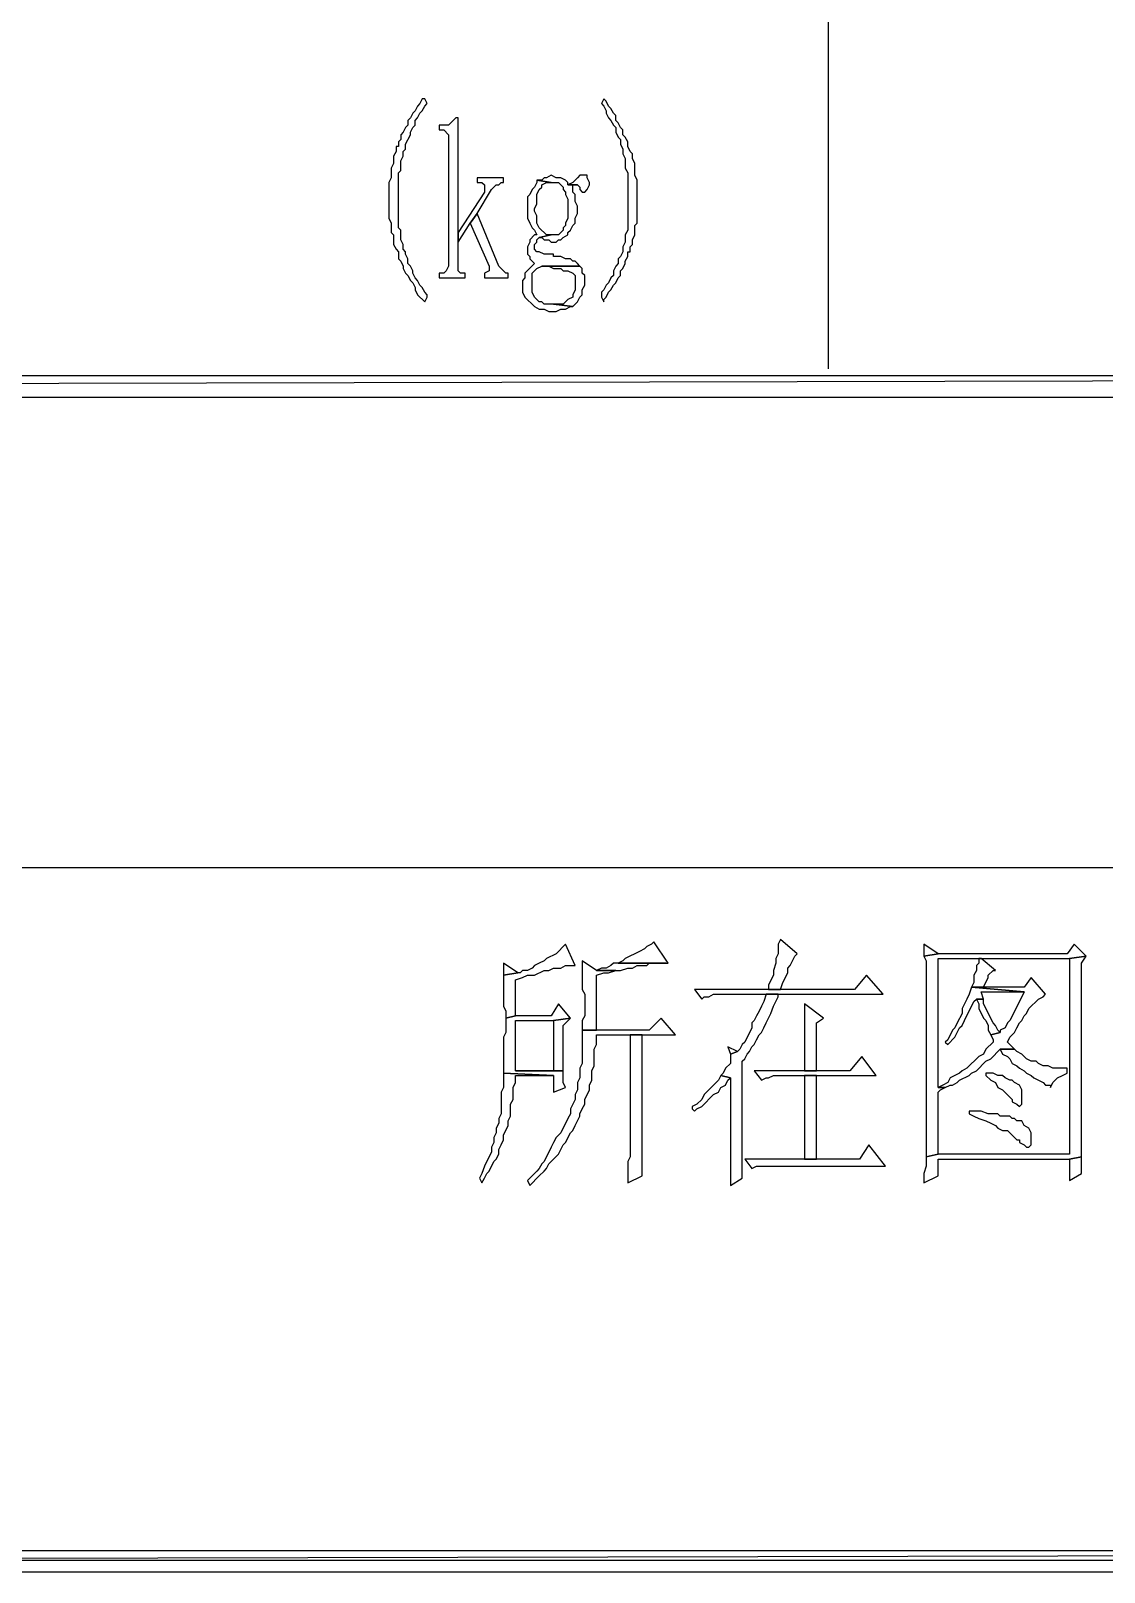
# Model space of a CAD drawing. Extents: x -15.4 to 0.8, y 0.3 to 11.8.
# Drawn here: x -8.562 to -8.188, y 6.091 to 6.629 of the extents above; entities that cross this region are included whole.
import ezdxf

# ---------------------------------------------------------------- set-up
doc = ezdxf.new("R2010")
doc.units = 0
doc.header["$MEASUREMENT"] = 0
doc.linetypes.add('AUSGEZOGEN', pattern=[0])
doc.layers.get('0').update_dxf_attribs({"linetype": 'AUSGEZOGEN'})

msp = doc.modelspace()

# ---------------------------------------------------------------- linework, layer by layer
for points in [[(-8.28378, 6.7869), (-8.28378, 6.51106)], [(-8.42461, 6.60523), (-8.42545, 6.60523), (-8.42545, 6.60523), (-8.42628, 6.60356), (-8.42628, 6.60356), (-8.42711, 6.60273), (-8.42711, 6.60273), (-8.42795, 6.60106), (-8.42795, 6.60106), (-8.42878, 6.60023), (-8.42878, 6.60023), (-8.42961, 6.59856), (-8.42961, 6.59856), (-8.43045, 6.59773), (-8.43045, 6.59773), (-8.43045, 6.59606), (-8.43045, 6.59606), (-8.43128, 6.59523), (-8.43128, 6.59523), (-8.43211, 6.59356), (-8.43211, 6.59356), (-8.43295, 6.59273), (-8.43295, 6.59273), (-8.43295, 6.59106), (-8.43295, 6.59106), (-8.43378, 6.59023), (-8.43378, 6.59023), (-8.43378, 6.58856), (-8.43378, 6.58856), (-8.43461, 6.58856), (-8.43461, 6.58856), (-8.43461, 6.5869), (-8.43461, 6.5869), (-8.43545, 6.58523), (-8.43545, 6.58523), (-8.43545, 6.58273), (-8.43545, 6.58273), (-8.43628, 6.58106), (-8.43628, 6.58106), (-8.43628, 6.57773), (-8.43628, 6.57773), (-8.43711, 6.57606), (-8.43711, 6.57606), (-8.43711, 6.56356), (-8.43711, 6.56356), (-8.43628, 6.5619), (-8.43628, 6.5619), (-8.43628, 6.55856), (-8.43628, 6.55856), (-8.43545, 6.55773), (-8.43545, 6.55773), (-8.43545, 6.5544), (-8.43545, 6.5544), (-8.43461, 6.55273), (-8.43461, 6.55273), (-8.43378, 6.5519), (-8.43378, 6.5519), (-8.43378, 6.5494), (-8.43378, 6.5494), (-8.43295, 6.54856), (-8.43295, 6.54856), (-8.43211, 6.5469), (-8.43211, 6.5469), (-8.43211, 6.54606), (-8.43211, 6.54606), (-8.43128, 6.5444), (-8.43128, 6.5444), (-8.43045, 6.54356), (-8.43045, 6.54356), (-8.42961, 6.5419), (-8.42961, 6.5419), (-8.42878, 6.54106), (-8.42878, 6.54106), (-8.42795, 6.5394), (-8.42795, 6.5394), (-8.42795, 6.53856), (-8.42795, 6.53856), (-8.42711, 6.5369), (-8.42711, 6.5369), (-8.42461, 6.5344), (-8.42461, 6.5344), (-8.42378, 6.53606), (-8.42378, 6.53606), (-8.42378, 6.5369), (-8.42378, 6.5369), (-8.42461, 6.53773), (-8.42461, 6.53773), (-8.42545, 6.5394), (-8.42545, 6.5394), (-8.42628, 6.54023), (-8.42628, 6.54023), (-8.42711, 6.5419), (-8.42711, 6.5419), (-8.42795, 6.54273), (-8.42795, 6.54273), (-8.42878, 6.5444), (-8.42878, 6.5444), (-8.42878, 6.54523), (-8.42878, 6.54523), (-8.42961, 6.5469), (-8.42961, 6.5469), (-8.43045, 6.54773), (-8.43045, 6.54773), (-8.43045, 6.5494), (-8.43045, 6.5494), (-8.43128, 6.55106), (-8.43128, 6.55106), (-8.43128, 6.5519), (-8.43128, 6.5519), (-8.43211, 6.55273), (-8.43211, 6.55273), (-8.43211, 6.5544), (-8.43211, 6.5544), (-8.43295, 6.55606), (-8.43295, 6.55606), (-8.43295, 6.5594), (-8.43295, 6.5594), (-8.43378, 6.56023), (-8.43378, 6.56023), (-8.43378, 6.5794), (-8.43378, 6.5794), (-8.43295, 6.58023), (-8.43295, 6.58023), (-8.43295, 6.58356), (-8.43295, 6.58356), (-8.43211, 6.58523), (-8.43211, 6.58523), (-8.43211, 6.5869), (-8.43211, 6.5869), (-8.43128, 6.58773), (-8.43128, 6.58773), (-8.43128, 6.5894), (-8.43128, 6.5894), (-8.42961, 6.59273), (-8.42961, 6.59273), (-8.42961, 6.59356), (-8.42961, 6.59356), (-8.42878, 6.59523), (-8.42878, 6.59523), (-8.42795, 6.59606), (-8.42795, 6.59606), (-8.42795, 6.59773), (-8.42795, 6.59773), (-8.42711, 6.59856), (-8.42711, 6.59856), (-8.42628, 6.60023), (-8.42628, 6.60023), (-8.42545, 6.60106), (-8.42545, 6.60106), (-8.42461, 6.60273), (-8.42461, 6.60273), (-8.42378, 6.60356), (-8.42461, 6.60523)], [(-8.36211, 6.60523), (-8.36295, 6.60356), (-8.36295, 6.60356), (-8.36211, 6.60273), (-8.36211, 6.60273), (-8.36128, 6.60106), (-8.36128, 6.60106), (-8.36128, 6.60023), (-8.36128, 6.60023), (-8.36045, 6.59856), (-8.36045, 6.59856), (-8.35961, 6.59773), (-8.35961, 6.59773), (-8.35878, 6.59606), (-8.35878, 6.59606), (-8.35795, 6.59523), (-8.35795, 6.59523), (-8.35795, 6.59356), (-8.35795, 6.59356), (-8.35711, 6.5919), (-8.35711, 6.5919), (-8.35628, 6.59106), (-8.35628, 6.59106), (-8.35628, 6.5894), (-8.35628, 6.5894), (-8.35545, 6.58773), (-8.35545, 6.58773), (-8.35545, 6.58606), (-8.35545, 6.58606), (-8.35461, 6.5844), (-8.35461, 6.5844), (-8.35461, 6.58106), (-8.35461, 6.58106), (-8.35378, 6.5794), (-8.35378, 6.5794), (-8.35378, 6.5594), (-8.35378, 6.5594), (-8.35461, 6.55773), (-8.35461, 6.55773), (-8.35461, 6.55523), (-8.35461, 6.55523), (-8.35545, 6.55356), (-8.35545, 6.55356), (-8.35545, 6.5519), (-8.35545, 6.5519), (-8.35628, 6.55023), (-8.35628, 6.55023), (-8.35711, 6.5494), (-8.35711, 6.5494), (-8.35711, 6.54773), (-8.35711, 6.54773), (-8.35795, 6.5469), (-8.35795, 6.5469), (-8.35878, 6.54523), (-8.35878, 6.54523), (-8.35878, 6.54356), (-8.35878, 6.54356), (-8.35961, 6.54273), (-8.35961, 6.54273), (-8.36045, 6.54106), (-8.36045, 6.54106), (-8.36128, 6.54023), (-8.36128, 6.54023), (-8.36211, 6.53856), (-8.36211, 6.53856), (-8.36295, 6.53773), (-8.36295, 6.53773), (-8.36295, 6.53606), (-8.36295, 6.53606), (-8.36211, 6.5344), (-8.36211, 6.5344), (-8.36211, 6.53523), (-8.36211, 6.53523), (-8.36128, 6.53606), (-8.36128, 6.53606), (-8.36045, 6.53773), (-8.36045, 6.53773), (-8.35961, 6.53856), (-8.35961, 6.53856), (-8.35878, 6.54023), (-8.35878, 6.54023), (-8.35795, 6.54106), (-8.35795, 6.54106), (-8.35711, 6.54273), (-8.35711, 6.54273), (-8.35628, 6.54356), (-8.35628, 6.54356), (-8.35628, 6.54523), (-8.35628, 6.54523), (-8.35545, 6.54606), (-8.35545, 6.54606), (-8.35461, 6.54773), (-8.35461, 6.54773), (-8.35461, 6.54856), (-8.35461, 6.54856), (-8.35378, 6.55023), (-8.35378, 6.55023), (-8.35378, 6.5519), (-8.35378, 6.5519), (-8.35295, 6.5519), (-8.35295, 6.5519), (-8.35295, 6.55356), (-8.35295, 6.55356), (-8.35211, 6.5544), (-8.35211, 6.5544), (-8.35211, 6.55606), (-8.35211, 6.55606), (-8.35128, 6.55773), (-8.35128, 6.55773), (-8.35128, 6.56106), (-8.35128, 6.56106), (-8.35045, 6.5619), (-8.35045, 6.5619), (-8.35045, 6.5769), (-8.35045, 6.5769), (-8.35128, 6.57856), (-8.35128, 6.57856), (-8.35128, 6.58273), (-8.35128, 6.58273), (-8.35211, 6.5844), (-8.35211, 6.5844), (-8.35211, 6.58606), (-8.35211, 6.58606), (-8.35295, 6.5869), (-8.35295, 6.5869), (-8.35378, 6.58856), (-8.35378, 6.58856), (-8.35378, 6.59023), (-8.35378, 6.59023), (-8.35461, 6.5919), (-8.35461, 6.5919), (-8.35545, 6.59273), (-8.35545, 6.59273), (-8.35545, 6.5944), (-8.35545, 6.5944), (-8.35628, 6.59523), (-8.35628, 6.59523), (-8.35711, 6.5969), (-8.35711, 6.5969), (-8.35795, 6.59773), (-8.35795, 6.59773), (-8.35795, 6.5994), (-8.35795, 6.5994), (-8.35878, 6.60023), (-8.35878, 6.60023), (-8.35961, 6.6019), (-8.35961, 6.6019), (-8.36045, 6.60273), (-8.36045, 6.60273), (-8.36128, 6.6044), (-8.36211, 6.60523)], [(-8.41295, 6.59856), (-8.41378, 6.59856), (-8.41378, 6.59856), (-8.41628, 6.59606), (-8.41628, 6.59606), (-8.41961, 6.59606), (-8.41961, 6.59606), (-8.41961, 6.5944), (-8.41961, 6.5944), (-8.41795, 6.5944), (-8.41795, 6.5944), (-8.41628, 6.59273), (-8.41628, 6.59273), (-8.41628, 6.5469), (-8.41628, 6.5469), (-8.41711, 6.54523), (-8.41711, 6.54523), (-8.41795, 6.5444), (-8.41795, 6.5444), (-8.41961, 6.5444), (-8.41961, 6.5444), (-8.41961, 6.54273), (-8.41961, 6.54273), (-8.41045, 6.54273), (-8.41045, 6.54273), (-8.41045, 6.5444), (-8.41045, 6.5444), (-8.41211, 6.5444), (-8.41211, 6.5444), (-8.41295, 6.54523), (-8.41295, 6.54523), (-8.41295, 6.55856), (-8.41295, 6.59856)], [(-8.39711, 6.57773), (-8.40628, 6.57773), (-8.40628, 6.57773), (-8.40628, 6.57606), (-8.40628, 6.57606), (-8.40461, 6.57606), (-8.40461, 6.57606), (-8.40378, 6.57523), (-8.40378, 6.57523), (-8.40378, 6.57273), (-8.40378, 6.57273), (-8.41295, 6.55856), (-8.41295, 6.55856), (-8.41295, 6.55523), (-8.41295, 6.55523), (-8.40878, 6.5619), (-8.40878, 6.5619), (-8.40628, 6.56523), (-8.40628, 6.56523), (-8.40128, 6.57356), (-8.40128, 6.57356), (-8.40045, 6.5744), (-8.40045, 6.5744), (-8.39961, 6.57523), (-8.39961, 6.57523), (-8.39878, 6.57523), (-8.39878, 6.57523), (-8.39795, 6.57606), (-8.39795, 6.57606), (-8.39711, 6.57606), (-8.39711, 6.57773)], [(-8.38545, 6.5769), (-8.38545, 6.57606), (-8.38545, 6.57606), (-8.38628, 6.5744), (-8.38628, 6.5744), (-8.38711, 6.57356), (-8.38711, 6.57356), (-8.38795, 6.5719), (-8.38795, 6.5719), (-8.38878, 6.57106), (-8.38878, 6.57106), (-8.38878, 6.56356), (-8.38878, 6.56356), (-8.38795, 6.5619), (-8.38795, 6.5619), (-8.38711, 6.56023), (-8.38711, 6.56023), (-8.38628, 6.5594), (-8.38628, 6.5594), (-8.38545, 6.55773), (-8.38545, 6.55773), (-8.38628, 6.55773), (-8.38628, 6.55773), (-8.38795, 6.55606), (-8.38795, 6.55606), (-8.38795, 6.55523), (-8.38795, 6.55523), (-8.38878, 6.55356), (-8.38878, 6.55356), (-8.38878, 6.55106), (-8.38878, 6.55106), (-8.38795, 6.55023), (-8.38795, 6.55023), (-8.38795, 6.5494), (-8.38795, 6.5494), (-8.38628, 6.54773), (-8.38628, 6.54773), (-8.38961, 6.5444), (-8.38961, 6.5444), (-8.38961, 6.54273), (-8.38961, 6.54273), (-8.39045, 6.5419), (-8.39045, 6.5419), (-8.39045, 6.53773), (-8.39045, 6.53773), (-8.38961, 6.53606), (-8.38961, 6.53606), (-8.38628, 6.53273), (-8.38628, 6.53273), (-8.38461, 6.5319), (-8.38461, 6.5319), (-8.38295, 6.5319), (-8.38295, 6.5319), (-8.38128, 6.53106), (-8.38128, 6.53106), (-8.37878, 6.53106), (-8.37878, 6.53106), (-8.37711, 6.5319), (-8.37711, 6.5319), (-8.37545, 6.5319), (-8.37545, 6.5319), (-8.37378, 6.53273), (-8.37378, 6.53273), (-8.37295, 6.53273), (-8.37295, 6.53273), (-8.37961, 6.53356), (-8.37961, 6.53356), (-8.38295, 6.53356), (-8.38295, 6.53356), (-8.38378, 6.5344), (-8.38378, 6.5344), (-8.38461, 6.5344), (-8.38461, 6.5344), (-8.38628, 6.53606), (-8.38628, 6.53606), (-8.38711, 6.53773), (-8.38711, 6.53773), (-8.38711, 6.5444), (-8.38711, 6.5444), (-8.38545, 6.54606), (-8.38545, 6.54606), (-8.38378, 6.5469), (-8.38378, 6.5469), (-8.37045, 6.5469), (-8.37045, 6.5469), (-8.37128, 6.54773), (-8.37128, 6.54773), (-8.37211, 6.54856), (-8.37211, 6.54856), (-8.37295, 6.54856), (-8.37295, 6.54856), (-8.37378, 6.5494), (-8.37378, 6.5494), (-8.37545, 6.5494), (-8.37545, 6.5494), (-8.37711, 6.55023), (-8.37711, 6.55023), (-8.37961, 6.55023), (-8.37961, 6.55023), (-8.37961, 6.55106), (-8.37961, 6.55106), (-8.38295, 6.55106), (-8.38295, 6.55106), (-8.38461, 6.5519), (-8.38461, 6.5519), (-8.38545, 6.5519), (-8.38545, 6.5519), (-8.38628, 6.55273), (-8.38628, 6.55273), (-8.38628, 6.5544), (-8.38628, 6.5544), (-8.38545, 6.55523), (-8.38545, 6.55523), (-8.38545, 6.55606), (-8.38545, 6.55606), (-8.38461, 6.5569), (-8.38461, 6.5569), (-8.38045, 6.55773), (-8.38045, 6.55773), (-8.38211, 6.55773), (-8.38211, 6.55773), (-8.38461, 6.56023), (-8.38461, 6.56023), (-8.38545, 6.5619), (-8.38545, 6.5619), (-8.38545, 6.5644), (-8.38545, 6.5644), (-8.38628, 6.56606), (-8.38628, 6.56606), (-8.38628, 6.5669), (-8.38628, 6.5669), (-8.38545, 6.56856), (-8.38545, 6.56856), (-8.38545, 6.5719), (-8.38545, 6.5719), (-8.38461, 6.57356), (-8.38461, 6.57356), (-8.38378, 6.5744), (-8.38378, 6.5744), (-8.38378, 6.57523), (-8.38378, 6.57523), (-8.38211, 6.57606), (-8.38211, 6.57606), (-8.38045, 6.57606), (-8.38545, 6.5769)], [(-8.38045, 6.57856), (-8.38211, 6.57773), (-8.38211, 6.57773), (-8.38295, 6.57773), (-8.38295, 6.57773), (-8.38378, 6.5769), (-8.38378, 6.5769), (-8.38545, 6.5769), (-8.38545, 6.5769), (-8.38045, 6.57606), (-8.38045, 6.57606), (-8.37795, 6.57606), (-8.37795, 6.57606), (-8.37628, 6.5744), (-8.37628, 6.5744), (-8.37628, 6.57356), (-8.37628, 6.57356), (-8.37545, 6.57273), (-8.37545, 6.57273), (-8.37545, 6.5719), (-8.37545, 6.5719), (-8.37461, 6.57023), (-8.37461, 6.57023), (-8.37461, 6.56356), (-8.37461, 6.56356), (-8.37545, 6.5619), (-8.37545, 6.5619), (-8.37545, 6.56106), (-8.37545, 6.56106), (-8.37628, 6.56023), (-8.37628, 6.56023), (-8.37628, 6.5594), (-8.37628, 6.5594), (-8.37795, 6.55773), (-8.37795, 6.55773), (-8.38045, 6.55773), (-8.38045, 6.55773), (-8.38461, 6.5569), (-8.38461, 6.5569), (-8.38378, 6.5569), (-8.38378, 6.5569), (-8.38295, 6.55606), (-8.38295, 6.55606), (-8.38128, 6.55606), (-8.38128, 6.55606), (-8.38045, 6.55523), (-8.38045, 6.55523), (-8.37878, 6.55523), (-8.37878, 6.55523), (-8.37795, 6.55606), (-8.37795, 6.55606), (-8.37711, 6.55606), (-8.37711, 6.55606), (-8.37628, 6.5569), (-8.37628, 6.5569), (-8.37461, 6.55773), (-8.37461, 6.55773), (-8.37461, 6.55856), (-8.37461, 6.55856), (-8.37378, 6.5594), (-8.37378, 6.5594), (-8.37295, 6.56106), (-8.37295, 6.56106), (-8.37211, 6.5619), (-8.37211, 6.5619), (-8.37211, 6.56356), (-8.37211, 6.56356), (-8.37128, 6.56523), (-8.37128, 6.56523), (-8.37128, 6.56773), (-8.37128, 6.56773), (-8.37211, 6.5694), (-8.37211, 6.5694), (-8.37211, 6.5719), (-8.37211, 6.5719), (-8.37295, 6.57273), (-8.37295, 6.57273), (-8.37295, 6.57523), (-8.37295, 6.57523), (-8.37128, 6.57523), (-8.37128, 6.57523), (-8.37461, 6.57523), (-8.37461, 6.57523), (-8.37461, 6.57606), (-8.37461, 6.57606), (-8.37545, 6.5769), (-8.37545, 6.5769), (-8.37711, 6.57773), (-8.37711, 6.57773), (-8.37878, 6.57773), (-8.38045, 6.57856)], [(-8.36961, 6.57856), (-8.37045, 6.57856), (-8.37045, 6.57856), (-8.37128, 6.57773), (-8.37128, 6.57773), (-8.37211, 6.5769), (-8.37211, 6.5769), (-8.37295, 6.57606), (-8.37295, 6.57606), (-8.37461, 6.57523), (-8.37461, 6.57523), (-8.37128, 6.57523), (-8.37128, 6.57523), (-8.37045, 6.5744), (-8.37045, 6.5744), (-8.37045, 6.57356), (-8.37045, 6.57356), (-8.36961, 6.57273), (-8.36961, 6.57273), (-8.36878, 6.57273), (-8.36878, 6.57273), (-8.36795, 6.57356), (-8.36795, 6.57356), (-8.36711, 6.57523), (-8.36711, 6.57523), (-8.36711, 6.57606), (-8.36711, 6.57606), (-8.36795, 6.57773), (-8.36795, 6.57773), (-8.36795, 6.57856), (-8.36961, 6.57856)], [(-8.40628, 6.56523), (-8.40878, 6.5619), (-8.40878, 6.5619), (-8.40211, 6.5469), (-8.40211, 6.5469), (-8.40211, 6.54523), (-8.40211, 6.54523), (-8.40378, 6.5444), (-8.40378, 6.5444), (-8.40378, 6.54273), (-8.40378, 6.54273), (-8.39545, 6.54273), (-8.39545, 6.54273), (-8.39545, 6.5444), (-8.39545, 6.5444), (-8.39628, 6.5444), (-8.39628, 6.5444), (-8.39878, 6.5469), (-8.40628, 6.56523)], [(-8.37045, 6.5469), (-8.38378, 6.5469), (-8.38378, 6.5469), (-8.38128, 6.5469), (-8.38128, 6.5469), (-8.37961, 6.54606), (-8.37961, 6.54606), (-8.37711, 6.54606), (-8.37711, 6.54606), (-8.37628, 6.54523), (-8.37628, 6.54523), (-8.37461, 6.54523), (-8.37461, 6.54523), (-8.37295, 6.5444), (-8.37295, 6.5444), (-8.37211, 6.54356), (-8.37211, 6.54356), (-8.37211, 6.53856), (-8.37211, 6.53856), (-8.37295, 6.5369), (-8.37295, 6.5369), (-8.37295, 6.53606), (-8.37295, 6.53606), (-8.37461, 6.53523), (-8.37461, 6.53523), (-8.37628, 6.53356), (-8.37628, 6.53356), (-8.37961, 6.53356), (-8.37961, 6.53356), (-8.37295, 6.53273), (-8.37295, 6.53273), (-8.37211, 6.53356), (-8.37211, 6.53356), (-8.37128, 6.5344), (-8.37128, 6.5344), (-8.37045, 6.53606), (-8.37045, 6.53606), (-8.36961, 6.5369), (-8.36961, 6.5369), (-8.36961, 6.53856), (-8.36961, 6.53856), (-8.36878, 6.54023), (-8.36878, 6.54023), (-8.36878, 6.54356), (-8.36878, 6.54356), (-8.36961, 6.5444), (-8.36961, 6.5444), (-8.36961, 6.54606), (-8.37045, 6.5469)], [(-10.76795, 6.50856), (-10.76795, 6.50106), (-10.76795, 6.50106), (-7.41878, 6.50856), (-10.76795, 6.50856)], [(-10.76795, 6.50106), (-7.41878, 6.50856), (-7.41878, 6.50856), (-7.41878, 6.50106), (-10.76795, 6.50106)], [(-7.41878, 6.3369), (-10.76795, 6.3369)], [(-8.37545, 6.31023), (-8.37878, 6.3069), (-8.37878, 6.3069), (-8.38211, 6.30523), (-8.38211, 6.30523), (-8.38295, 6.3044), (-8.38295, 6.3044), (-8.38461, 6.30356), (-8.38461, 6.30356), (-8.38628, 6.30273), (-8.38628, 6.30273), (-8.38711, 6.3019), (-8.38711, 6.3019), (-8.38878, 6.30106), (-8.38878, 6.30106), (-8.39045, 6.30106), (-8.39045, 6.30106), (-8.39128, 6.30023), (-8.39128, 6.30023), (-8.39211, 6.30023), (-8.39211, 6.30023), (-8.39711, 6.2994), (-8.39711, 6.2994), (-8.39711, 6.28856), (-8.39711, 6.28856), (-8.39628, 6.2869), (-8.39628, 6.2869), (-8.39628, 6.2844), (-8.39628, 6.2844), (-8.39295, 6.28523), (-8.39295, 6.28523), (-8.39295, 6.29773), (-8.39295, 6.29773), (-8.39045, 6.29856), (-8.39045, 6.29856), (-8.38878, 6.2994), (-8.38878, 6.2994), (-8.38628, 6.2994), (-8.38628, 6.2994), (-8.38295, 6.30106), (-8.38295, 6.30106), (-8.38128, 6.30106), (-8.38128, 6.30106), (-8.37961, 6.3019), (-8.37961, 6.3019), (-8.37711, 6.3019), (-8.37711, 6.3019), (-8.37545, 6.30273), (-8.37545, 6.30273), (-8.37211, 6.30273), (-8.37545, 6.31023)], [(-8.34461, 6.31106), (-8.34545, 6.31023), (-8.34545, 6.31023), (-8.34711, 6.3094), (-8.34711, 6.3094), (-8.34795, 6.30856), (-8.34795, 6.30856), (-8.34961, 6.30773), (-8.34961, 6.30773), (-8.35461, 6.30523), (-8.35461, 6.30523), (-8.35545, 6.3044), (-8.35545, 6.3044), (-8.35711, 6.30356), (-8.35711, 6.30356), (-8.33961, 6.30356), (-8.34461, 6.31106)], [(-8.30045, 6.3119), (-8.30128, 6.31023), (-8.30128, 6.31023), (-8.30128, 6.3069), (-8.30128, 6.3069), (-8.30211, 6.30523), (-8.30211, 6.30523), (-8.30211, 6.30356), (-8.30211, 6.30356), (-8.30295, 6.30106), (-8.30295, 6.30106), (-8.30295, 6.2994), (-8.30295, 6.2994), (-8.30461, 6.29606), (-8.30461, 6.29606), (-8.30461, 6.2944), (-8.30461, 6.2944), (-8.30045, 6.2944), (-8.30045, 6.2944), (-8.29961, 6.2969), (-8.29961, 6.2969), (-8.29795, 6.30023), (-8.29795, 6.30023), (-8.29795, 6.3019), (-8.29795, 6.3019), (-8.29711, 6.30273), (-8.29711, 6.30273), (-8.29628, 6.3044), (-8.29628, 6.3044), (-8.29545, 6.30606), (-8.29545, 6.30606), (-8.29461, 6.3069), (-8.30045, 6.3119)], [(-8.25045, 6.31023), (-8.25045, 6.30606), (-8.25045, 6.30606), (-8.24545, 6.3069), (-8.25045, 6.31023)], [(-8.19795, 6.31023), (-8.20045, 6.3069), (-8.20045, 6.3069), (-8.24545, 6.3069), (-8.24545, 6.3069), (-8.25045, 6.30606), (-8.25045, 6.30606), (-8.24961, 6.3044), (-8.24961, 6.3044), (-8.24961, 6.23606), (-8.24961, 6.23606), (-8.24545, 6.2369), (-8.24545, 6.2369), (-8.24545, 6.25856), (-8.24545, 6.25856), (-8.24461, 6.2594), (-8.24461, 6.2594), (-8.24295, 6.26023), (-8.24295, 6.26023), (-8.24545, 6.26023), (-8.24545, 6.26023), (-8.24545, 6.30523), (-8.24545, 6.30523), (-8.19961, 6.30523), (-8.19961, 6.30523), (-8.19378, 6.30606), (-8.19795, 6.31023)], [(-8.36961, 6.3044), (-8.36961, 6.2944), (-8.36961, 6.2944), (-8.36878, 6.29273), (-8.36878, 6.29273), (-8.36878, 6.28523), (-8.36878, 6.28523), (-8.36961, 6.28356), (-8.36961, 6.28356), (-8.36961, 6.28023), (-8.36961, 6.28023), (-8.36461, 6.28023), (-8.36461, 6.28023), (-8.36461, 6.2994), (-8.36461, 6.2994), (-8.36211, 6.30023), (-8.36211, 6.30023), (-8.36045, 6.30023), (-8.36045, 6.30023), (-8.35795, 6.30106), (-8.35795, 6.30106), (-8.36461, 6.30106), (-8.36961, 6.3044)], [(-8.19378, 6.30606), (-8.19961, 6.30523), (-8.19961, 6.30523), (-8.19961, 6.2369), (-8.19961, 6.2369), (-8.24545, 6.2369), (-8.24545, 6.2369), (-8.24961, 6.23606), (-8.24961, 6.23606), (-8.24961, 6.23273), (-8.24961, 6.23273), (-8.25045, 6.23023), (-8.25045, 6.23023), (-8.25045, 6.2269), (-8.25045, 6.2269), (-8.24545, 6.2294), (-8.24545, 6.2294), (-8.24545, 6.23523), (-8.24545, 6.23523), (-8.19961, 6.23523), (-8.19961, 6.23523), (-8.19545, 6.23606), (-8.19545, 6.23606), (-8.19545, 6.30356), (-8.19378, 6.30606)], [(-8.23045, 6.30523), (-8.23128, 6.30523), (-8.23128, 6.30523), (-8.23128, 6.30356), (-8.23128, 6.30356), (-8.23211, 6.30273), (-8.23211, 6.30273), (-8.23211, 6.30106), (-8.23211, 6.30106), (-8.23295, 6.2994), (-8.23295, 6.2994), (-8.23295, 6.2969), (-8.23295, 6.2969), (-8.23378, 6.29523), (-8.23378, 6.29523), (-8.22961, 6.29523), (-8.22961, 6.29523), (-8.22795, 6.29856), (-8.22795, 6.29856), (-8.22795, 6.2994), (-8.22795, 6.2994), (-8.22628, 6.30106), (-8.22628, 6.30106), (-8.22545, 6.30106), (-8.23045, 6.30523)], [(-8.39711, 6.30356), (-8.39711, 6.2994), (-8.39711, 6.2994), (-8.39211, 6.30023), (-8.39711, 6.30356)], [(-8.35711, 6.30356), (-8.35878, 6.30356), (-8.35878, 6.30356), (-8.35961, 6.30273), (-8.35961, 6.30273), (-8.36128, 6.3019), (-8.36128, 6.3019), (-8.36295, 6.3019), (-8.36295, 6.3019), (-8.36461, 6.30106), (-8.36461, 6.30106), (-8.35628, 6.30106), (-8.35628, 6.30106), (-8.35378, 6.3019), (-8.35378, 6.3019), (-8.35211, 6.3019), (-8.35211, 6.3019), (-8.35045, 6.30273), (-8.35045, 6.30273), (-8.34711, 6.30273), (-8.34711, 6.30273), (-8.34628, 6.30356), (-8.34628, 6.30356), (-8.34045, 6.30356), (-8.35711, 6.30356)], [(-8.27045, 6.2994), (-8.27461, 6.2944), (-8.27461, 6.2944), (-8.33045, 6.2944), (-8.33045, 6.2944), (-8.32795, 6.29106), (-8.32795, 6.29106), (-8.32711, 6.2919), (-8.32711, 6.2919), (-8.32545, 6.2919), (-8.32545, 6.2919), (-8.32378, 6.29273), (-8.32378, 6.29273), (-8.26461, 6.29273), (-8.27045, 6.2994)], [(-8.21295, 6.29856), (-8.21545, 6.29523), (-8.21545, 6.29523), (-8.23378, 6.29523), (-8.23378, 6.29523), (-8.21545, 6.29356), (-8.21545, 6.29356), (-8.21628, 6.2919), (-8.21628, 6.2919), (-8.22045, 6.28356), (-8.22045, 6.28356), (-8.22128, 6.28273), (-8.22128, 6.28273), (-8.22211, 6.28106), (-8.22211, 6.28106), (-8.22378, 6.28023), (-8.22378, 6.28023), (-8.22378, 6.2794), (-8.22378, 6.2794), (-8.22711, 6.27856), (-8.22711, 6.27856), (-8.22628, 6.2769), (-8.22628, 6.2769), (-8.22628, 6.27606), (-8.22628, 6.27606), (-8.22878, 6.27356), (-8.22878, 6.27356), (-8.22961, 6.2719), (-8.22961, 6.2719), (-8.23128, 6.27106), (-8.23128, 6.27106), (-8.23545, 6.2669), (-8.23545, 6.2669), (-8.23711, 6.26606), (-8.23711, 6.26606), (-8.23795, 6.26523), (-8.23795, 6.26523), (-8.24128, 6.26356), (-8.24128, 6.26356), (-8.24211, 6.2619), (-8.24211, 6.2619), (-8.24378, 6.26106), (-8.24378, 6.26106), (-8.24545, 6.26023), (-8.24545, 6.26023), (-8.24295, 6.26023), (-8.24295, 6.26023), (-8.24128, 6.26106), (-8.24128, 6.26106), (-8.24045, 6.26106), (-8.24045, 6.26106), (-8.23878, 6.2619), (-8.23878, 6.2619), (-8.23795, 6.26273), (-8.23795, 6.26273), (-8.23461, 6.2644), (-8.23461, 6.2644), (-8.23378, 6.26523), (-8.23378, 6.26523), (-8.23211, 6.26606), (-8.23211, 6.26606), (-8.22878, 6.2694), (-8.22878, 6.2694), (-8.22711, 6.27023), (-8.22711, 6.27023), (-8.22628, 6.27106), (-8.22628, 6.27106), (-8.22461, 6.27273), (-8.22461, 6.27273), (-8.22378, 6.27356), (-8.22378, 6.27356), (-8.21878, 6.27356), (-8.21878, 6.27356), (-8.22128, 6.27606), (-8.22128, 6.27606), (-8.22045, 6.27773), (-8.22045, 6.27773), (-8.21878, 6.2794), (-8.21878, 6.2794), (-8.21795, 6.28106), (-8.21795, 6.28106), (-8.21711, 6.28273), (-8.21711, 6.28273), (-8.21628, 6.28356), (-8.21628, 6.28356), (-8.21545, 6.28523), (-8.21545, 6.28523), (-8.21461, 6.28606), (-8.21461, 6.28606), (-8.21378, 6.28773), (-8.21378, 6.28773), (-8.21045, 6.29106), (-8.21045, 6.29106), (-8.20878, 6.2919), (-8.20878, 6.2919), (-8.20795, 6.29273), (-8.21295, 6.29856)], [(-8.23378, 6.29523), (-8.23461, 6.29273), (-8.23461, 6.29273), (-8.23545, 6.29106), (-8.23545, 6.29106), (-8.23711, 6.28773), (-8.23711, 6.28773), (-8.23711, 6.28606), (-8.23711, 6.28606), (-8.23878, 6.28273), (-8.23878, 6.28273), (-8.23961, 6.28106), (-8.23961, 6.28106), (-8.24045, 6.28023), (-8.24045, 6.28023), (-8.24211, 6.2769), (-8.24211, 6.2769), (-8.24295, 6.27606), (-8.24295, 6.27606), (-8.24211, 6.27523), (-8.24211, 6.27523), (-8.23961, 6.27773), (-8.23961, 6.27773), (-8.23795, 6.28106), (-8.23795, 6.28106), (-8.23711, 6.2819), (-8.23711, 6.2819), (-8.23628, 6.28356), (-8.23628, 6.28356), (-8.23295, 6.29023), (-8.23295, 6.29023), (-8.23211, 6.29106), (-8.23211, 6.29106), (-8.22961, 6.29106), (-8.22961, 6.29106), (-8.23045, 6.29356), (-8.23045, 6.29356), (-8.21545, 6.29356), (-8.23378, 6.29523)], [(-8.37795, 6.2894), (-8.38045, 6.28523), (-8.38045, 6.28523), (-8.39295, 6.28523), (-8.39295, 6.28523), (-8.39628, 6.2844), (-8.39628, 6.2844), (-8.39628, 6.2794), (-8.39628, 6.2794), (-8.39711, 6.27773), (-8.39711, 6.27773), (-8.39711, 6.26523), (-8.39711, 6.26523), (-8.37961, 6.2644), (-8.37961, 6.2644), (-8.37961, 6.25856), (-8.37961, 6.25856), (-8.37545, 6.26023), (-8.37545, 6.26023), (-8.37628, 6.2619), (-8.37628, 6.2619), (-8.37628, 6.26606), (-8.37628, 6.26606), (-8.39295, 6.26606), (-8.39295, 6.26606), (-8.39295, 6.28356), (-8.39295, 6.28356), (-8.37961, 6.28356), (-8.37961, 6.28356), (-8.37378, 6.2844), (-8.37795, 6.2894)], [(-8.30128, 6.29273), (-8.30545, 6.29273), (-8.30545, 6.29273), (-8.30628, 6.29023), (-8.30628, 6.29023), (-8.30711, 6.28856), (-8.30711, 6.28856), (-8.30795, 6.2869), (-8.30795, 6.2869), (-8.30878, 6.28523), (-8.30878, 6.28523), (-8.30961, 6.28356), (-8.30961, 6.28356), (-8.31045, 6.28273), (-8.31045, 6.28273), (-8.31045, 6.28106), (-8.31045, 6.28106), (-8.31295, 6.27606), (-8.31295, 6.27606), (-8.31378, 6.27523), (-8.31378, 6.27523), (-8.31461, 6.27356), (-8.31461, 6.27356), (-8.31545, 6.27273), (-8.31545, 6.27273), (-8.31795, 6.2719), (-8.31795, 6.2719), (-8.31795, 6.26856), (-8.31795, 6.26856), (-8.31961, 6.2669), (-8.31961, 6.2669), (-8.32045, 6.26523), (-8.32045, 6.26523), (-8.32128, 6.2644), (-8.32128, 6.2644), (-8.31795, 6.26356), (-8.31795, 6.26356), (-8.31795, 6.22606), (-8.31795, 6.22606), (-8.31378, 6.22856), (-8.31378, 6.22856), (-8.31378, 6.2694), (-8.31378, 6.2694), (-8.31295, 6.27023), (-8.31295, 6.27023), (-8.31211, 6.2719), (-8.31211, 6.2719), (-8.31128, 6.27273), (-8.31128, 6.27273), (-8.31045, 6.2744), (-8.31045, 6.2744), (-8.30961, 6.27523), (-8.30961, 6.27523), (-8.30878, 6.2769), (-8.30878, 6.2769), (-8.30795, 6.27856), (-8.30795, 6.27856), (-8.30711, 6.2794), (-8.30711, 6.2794), (-8.30628, 6.28106), (-8.30628, 6.28106), (-8.30545, 6.28273), (-8.30545, 6.28273), (-8.30378, 6.28606), (-8.30378, 6.28606), (-8.30295, 6.28856), (-8.30295, 6.28856), (-8.30128, 6.2919), (-8.30128, 6.29273)], [(-8.29211, 6.2894), (-8.29211, 6.26606), (-8.29211, 6.26606), (-8.28795, 6.26606), (-8.28795, 6.26606), (-8.28795, 6.28273), (-8.28795, 6.28273), (-8.28545, 6.2844), (-8.29211, 6.2894)], [(-8.22961, 6.29106), (-8.23211, 6.29106), (-8.23211, 6.29106), (-8.23128, 6.2894), (-8.23128, 6.2894), (-8.23128, 6.28773), (-8.23128, 6.28773), (-8.22961, 6.2844), (-8.22961, 6.2844), (-8.22878, 6.28356), (-8.22878, 6.28356), (-8.22795, 6.2819), (-8.22795, 6.2819), (-8.22795, 6.28023), (-8.22795, 6.28023), (-8.22711, 6.27856), (-8.22711, 6.27856), (-8.22378, 6.2794), (-8.22378, 6.2794), (-8.22461, 6.28023), (-8.22461, 6.28023), (-8.22545, 6.2819), (-8.22545, 6.2819), (-8.22628, 6.28273), (-8.22628, 6.28273), (-8.22961, 6.2894), (-8.22961, 6.29106)], [(-8.37378, 6.2844), (-8.37961, 6.28356), (-8.37961, 6.28356), (-8.37961, 6.26606), (-8.37961, 6.26606), (-8.39295, 6.26606), (-8.39295, 6.26606), (-8.37628, 6.26606), (-8.37628, 6.26606), (-8.37628, 6.2819), (-8.37378, 6.2844)], [(-8.34211, 6.2844), (-8.34628, 6.28023), (-8.34628, 6.28023), (-8.36961, 6.28023), (-8.36961, 6.28023), (-8.36961, 6.26856), (-8.36961, 6.26856), (-8.37045, 6.2669), (-8.37045, 6.2669), (-8.37045, 6.26356), (-8.37045, 6.26356), (-8.37128, 6.2619), (-8.37128, 6.2619), (-8.37128, 6.2594), (-8.37128, 6.2594), (-8.37211, 6.25773), (-8.37211, 6.25773), (-8.37211, 6.25606), (-8.37211, 6.25606), (-8.37378, 6.25273), (-8.37378, 6.25273), (-8.37378, 6.25106), (-8.37378, 6.25106), (-8.37461, 6.2494), (-8.37461, 6.2494), (-8.37711, 6.2444), (-8.37711, 6.2444), (-8.37878, 6.24273), (-8.37878, 6.24273), (-8.37961, 6.24106), (-8.37961, 6.24106), (-8.38045, 6.2394), (-8.38045, 6.2394), (-8.38295, 6.2344), (-8.38295, 6.2344), (-8.38378, 6.23356), (-8.38378, 6.23356), (-8.38461, 6.2319), (-8.38461, 6.2319), (-8.38545, 6.23106), (-8.38545, 6.23106), (-8.38711, 6.2294), (-8.38711, 6.2294), (-8.38878, 6.22773), (-8.38878, 6.22773), (-8.38795, 6.22606), (-8.38795, 6.22606), (-8.38461, 6.2294), (-8.38461, 6.2294), (-8.38295, 6.23106), (-8.38295, 6.23106), (-8.38211, 6.2319), (-8.38211, 6.2319), (-8.38128, 6.23356), (-8.38128, 6.23356), (-8.37795, 6.2369), (-8.37795, 6.2369), (-8.37628, 6.24023), (-8.37628, 6.24023), (-8.37545, 6.24106), (-8.37545, 6.24106), (-8.37378, 6.2444), (-8.37378, 6.2444), (-8.37295, 6.24523), (-8.37295, 6.24523), (-8.37211, 6.2469), (-8.37211, 6.2469), (-8.37128, 6.24856), (-8.37128, 6.24856), (-8.37045, 6.25023), (-8.37045, 6.25023), (-8.37045, 6.25106), (-8.37045, 6.25106), (-8.36961, 6.25273), (-8.36961, 6.25273), (-8.36878, 6.2544), (-8.36878, 6.2544), (-8.36878, 6.25606), (-8.36878, 6.25606), (-8.36711, 6.2594), (-8.36711, 6.2594), (-8.36711, 6.26106), (-8.36711, 6.26106), (-8.36628, 6.26273), (-8.36628, 6.26273), (-8.36628, 6.26606), (-8.36628, 6.26606), (-8.36545, 6.26773), (-8.36545, 6.26773), (-8.36545, 6.27356), (-8.36545, 6.27356), (-8.36461, 6.27523), (-8.36461, 6.27523), (-8.36461, 6.27856), (-8.36461, 6.27856), (-8.33711, 6.27856), (-8.34211, 6.2844)], [(-8.34878, 6.27856), (-8.35295, 6.27856), (-8.35295, 6.27856), (-8.35295, 6.23606), (-8.35295, 6.23606), (-8.35378, 6.2344), (-8.35378, 6.2344), (-8.35378, 6.2269), (-8.35378, 6.2269), (-8.34878, 6.2294), (-8.34878, 6.2294), (-8.34878, 6.2419), (-8.34878, 6.27856)], [(-8.31878, 6.2744), (-8.31795, 6.2719), (-8.31795, 6.2719), (-8.31545, 6.27273), (-8.31878, 6.2744)], [(-8.21878, 6.27356), (-8.22378, 6.27356), (-8.22378, 6.27356), (-8.22295, 6.2719), (-8.22295, 6.2719), (-8.22128, 6.27106), (-8.22128, 6.27106), (-8.22045, 6.27023), (-8.22045, 6.27023), (-8.21961, 6.26856), (-8.21961, 6.26856), (-8.21795, 6.26773), (-8.21795, 6.26773), (-8.21711, 6.2669), (-8.21711, 6.2669), (-8.21545, 6.26606), (-8.21545, 6.26606), (-8.21461, 6.26523), (-8.21461, 6.26523), (-8.21295, 6.2644), (-8.21295, 6.2644), (-8.21211, 6.26356), (-8.21211, 6.26356), (-8.20878, 6.2619), (-8.20878, 6.2619), (-8.20795, 6.26106), (-8.20795, 6.26106), (-8.20628, 6.26106), (-8.20628, 6.26106), (-8.20628, 6.26023), (-8.20628, 6.26023), (-8.20545, 6.2619), (-8.20545, 6.2619), (-8.20461, 6.26273), (-8.20461, 6.26273), (-8.20378, 6.26356), (-8.20378, 6.26356), (-8.20211, 6.2644), (-8.20211, 6.2644), (-8.20045, 6.26523), (-8.20045, 6.26523), (-8.20045, 6.2669), (-8.20045, 6.2669), (-8.20545, 6.2669), (-8.20545, 6.2669), (-8.20711, 6.26773), (-8.20711, 6.26773), (-8.20878, 6.26773), (-8.20878, 6.26773), (-8.21045, 6.26856), (-8.21045, 6.26856), (-8.21128, 6.2694), (-8.21128, 6.2694), (-8.21295, 6.2694), (-8.21295, 6.2694), (-8.21461, 6.27023), (-8.21461, 6.27023), (-8.21545, 6.27106), (-8.21545, 6.27106), (-8.21628, 6.2719), (-8.21628, 6.2719), (-8.21795, 6.27273), (-8.21878, 6.27356)], [(-8.27211, 6.27106), (-8.27628, 6.26606), (-8.27628, 6.26606), (-8.30961, 6.26606), (-8.30961, 6.26606), (-8.30711, 6.26273), (-8.30711, 6.26273), (-8.30545, 6.26356), (-8.30545, 6.26356), (-8.30461, 6.26356), (-8.30461, 6.26356), (-8.30295, 6.2644), (-8.30295, 6.2644), (-8.26711, 6.2644), (-8.27211, 6.27106)], [(-8.39711, 6.26523), (-8.39711, 6.26023), (-8.39711, 6.26023), (-8.39795, 6.25856), (-8.39795, 6.25856), (-8.39795, 6.25106), (-8.39795, 6.25106), (-8.39878, 6.2494), (-8.39878, 6.2494), (-8.39878, 6.24773), (-8.39878, 6.24773), (-8.39961, 6.24606), (-8.39961, 6.24606), (-8.39961, 6.2444), (-8.39961, 6.2444), (-8.40045, 6.24273), (-8.40045, 6.24273), (-8.40045, 6.24106), (-8.40045, 6.24106), (-8.40128, 6.2394), (-8.40128, 6.2394), (-8.40128, 6.23773), (-8.40128, 6.23773), (-8.40378, 6.23273), (-8.40378, 6.23273), (-8.40461, 6.23023), (-8.40461, 6.23023), (-8.40545, 6.22856), (-8.40545, 6.22856), (-8.40461, 6.2269), (-8.40461, 6.2269), (-8.40378, 6.22856), (-8.40378, 6.22856), (-8.40295, 6.23023), (-8.40295, 6.23023), (-8.40211, 6.23106), (-8.40211, 6.23106), (-8.40045, 6.2344), (-8.40045, 6.2344), (-8.39961, 6.23523), (-8.39961, 6.23523), (-8.39878, 6.2369), (-8.39878, 6.2369), (-8.39878, 6.23856), (-8.39878, 6.23856), (-8.39795, 6.24023), (-8.39795, 6.24023), (-8.39711, 6.2419), (-8.39711, 6.2419), (-8.39711, 6.24356), (-8.39711, 6.24356), (-8.39545, 6.2469), (-8.39545, 6.2469), (-8.39545, 6.24856), (-8.39545, 6.24856), (-8.39461, 6.25023), (-8.39461, 6.25023), (-8.39461, 6.2544), (-8.39461, 6.2544), (-8.39378, 6.25606), (-8.39378, 6.25606), (-8.39378, 6.26023), (-8.39378, 6.26023), (-8.39295, 6.2619), (-8.39295, 6.2619), (-8.39295, 6.2644), (-8.39295, 6.2644), (-8.37961, 6.2644), (-8.39711, 6.26523)], [(-8.32128, 6.2644), (-8.32211, 6.26273), (-8.32211, 6.26273), (-8.32295, 6.2619), (-8.32295, 6.2619), (-8.32461, 6.26023), (-8.32461, 6.26023), (-8.32711, 6.25773), (-8.32711, 6.25773), (-8.32795, 6.25606), (-8.32795, 6.25606), (-8.32961, 6.2544), (-8.32961, 6.2544), (-8.33128, 6.25356), (-8.33128, 6.25356), (-8.33128, 6.25273), (-8.33128, 6.25273), (-8.33045, 6.2519), (-8.33045, 6.2519), (-8.32961, 6.25273), (-8.32961, 6.25273), (-8.32795, 6.25356), (-8.32795, 6.25356), (-8.32378, 6.25773), (-8.32378, 6.25773), (-8.32211, 6.25856), (-8.32211, 6.25856), (-8.32128, 6.26023), (-8.32128, 6.26023), (-8.31961, 6.26106), (-8.31961, 6.26106), (-8.31878, 6.26273), (-8.31878, 6.26273), (-8.31795, 6.26356), (-8.32128, 6.2644)], [(-8.28795, 6.23523), (-8.28795, 6.2644), (-8.28795, 6.2644), (-8.29211, 6.2644), (-8.29211, 6.2644), (-8.29211, 6.23523), (-8.29211, 6.23523), (-8.28795, 6.23523), (-8.28795, 6.23523)], [(-8.22878, 6.26523), (-8.22878, 6.2644), (-8.22878, 6.2644), (-8.22711, 6.26273), (-8.22711, 6.26273), (-8.22545, 6.2619), (-8.22545, 6.2619), (-8.22461, 6.26023), (-8.22461, 6.26023), (-8.22295, 6.2594), (-8.22295, 6.2594), (-8.21961, 6.25606), (-8.21961, 6.25606), (-8.21961, 6.25523), (-8.21961, 6.25523), (-8.21795, 6.2544), (-8.21795, 6.2544), (-8.21711, 6.25356), (-8.21711, 6.25356), (-8.21628, 6.2544), (-8.21628, 6.2544), (-8.21628, 6.2594), (-8.21628, 6.2594), (-8.21711, 6.26106), (-8.21711, 6.26106), (-8.21878, 6.2619), (-8.21878, 6.2619), (-8.21961, 6.26273), (-8.21961, 6.26273), (-8.22045, 6.26273), (-8.22045, 6.26273), (-8.22211, 6.26356), (-8.22211, 6.26356), (-8.22295, 6.2644), (-8.22295, 6.2644), (-8.22461, 6.2644), (-8.22461, 6.2644), (-8.22628, 6.26523), (-8.22628, 6.26523), (-8.22878, 6.26523), (-8.22878, 6.26523)], [(-8.23461, 6.2519), (-8.23461, 6.25106), (-8.23461, 6.25106), (-8.23295, 6.25023), (-8.23295, 6.25023), (-8.23128, 6.2494), (-8.23128, 6.2494), (-8.22878, 6.24856), (-8.22878, 6.24856), (-8.22711, 6.24773), (-8.22711, 6.24773), (-8.22545, 6.2469), (-8.22545, 6.2469), (-8.22461, 6.24606), (-8.22461, 6.24606), (-8.22295, 6.24523), (-8.22295, 6.24523), (-8.22128, 6.24523), (-8.22128, 6.24523), (-8.21795, 6.2419), (-8.21795, 6.2419), (-8.21711, 6.2419), (-8.21711, 6.2419), (-8.21711, 6.24106), (-8.21711, 6.24106), (-8.21545, 6.24023), (-8.21545, 6.24023), (-8.21461, 6.2394), (-8.21461, 6.2394), (-8.21378, 6.2394), (-8.21378, 6.2394), (-8.21295, 6.24023), (-8.21295, 6.24023), (-8.21295, 6.2444), (-8.21295, 6.2444), (-8.21378, 6.24606), (-8.21378, 6.24606), (-8.21545, 6.2469), (-8.21545, 6.2469), (-8.21628, 6.24856), (-8.21628, 6.24856), (-8.21795, 6.24856), (-8.21795, 6.24856), (-8.21878, 6.2494), (-8.21878, 6.2494), (-8.21961, 6.2494), (-8.21961, 6.2494), (-8.22045, 6.25023), (-8.22045, 6.25023), (-8.22378, 6.25023), (-8.22378, 6.25023), (-8.22461, 6.25106), (-8.22461, 6.25106), (-8.22795, 6.25106), (-8.22795, 6.25106), (-8.23045, 6.2519), (-8.23045, 6.2519), (-8.23461, 6.2519), (-8.23461, 6.2519)], [(-8.26961, 6.24023), (-8.27295, 6.23523), (-8.27295, 6.23523), (-8.31295, 6.23523), (-8.31295, 6.23523), (-8.31045, 6.2319), (-8.31045, 6.2319), (-8.30878, 6.23273), (-8.30878, 6.23273), (-8.26378, 6.23273), (-8.26961, 6.24023)], [(-8.19545, 6.23606), (-8.19961, 6.23523), (-8.19961, 6.23523), (-8.19961, 6.22773), (-8.19961, 6.22773), (-8.19545, 6.23023), (-8.19545, 6.23023), (-8.19545, 6.23356), (-8.19545, 6.23606)], [(-14.91878, 6.09523), (-7.41878, 6.09523)], [(-10.76795, 6.09856), (-10.76795, 6.09106), (-10.76795, 6.09106), (-7.41878, 6.09856), (-10.76795, 6.09856)], [(-10.76795, 6.09106), (-7.41878, 6.09856), (-7.41878, 6.09856), (-7.41878, 6.09106), (-10.76795, 6.09106)]]:
    msp.add_lwpolyline(points)

doc.saveas('drawing.dxf')
